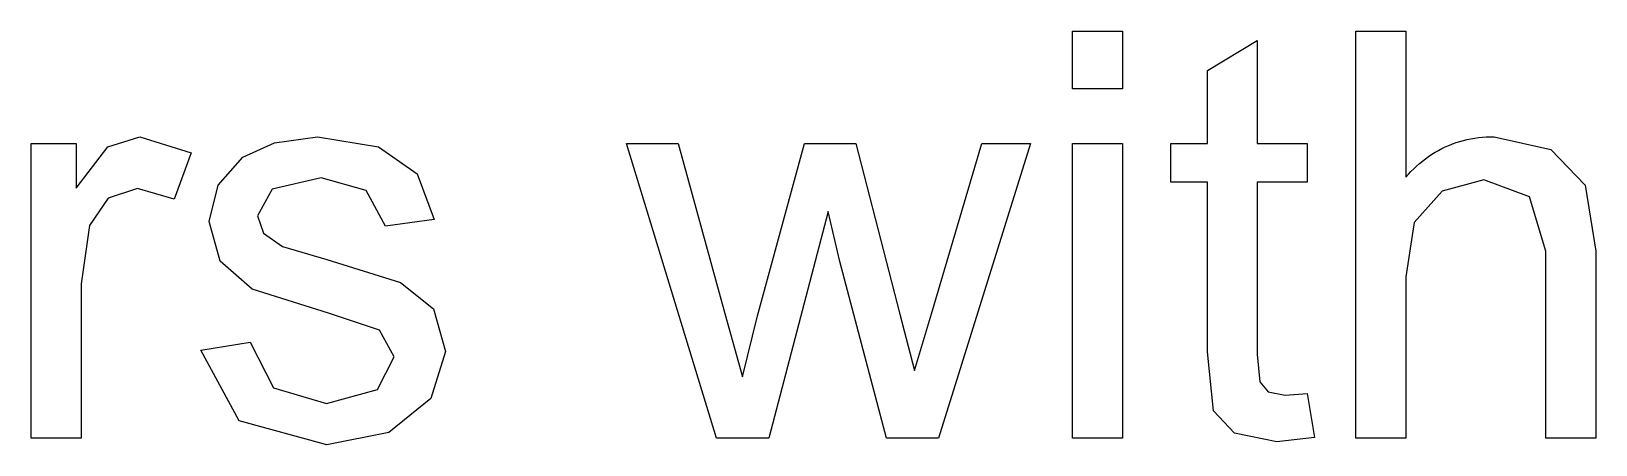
# Model space of a CAD drawing. Header units: inches. Extents: x 0 to 97, y -45 to 96.
# Drawn here: x 56.96 to 64.66, y -33.96 to -31.93 of the extents above; entities that cross this region are included whole.
import ezdxf

# ---------------------------------------------------------------- set-up
doc = ezdxf.new("R2010")
doc.units = ezdxf.units.IN
doc.header["$MEASUREMENT"] = 0
doc.layers.add('Information', color=7, linetype='Continuous', true_color=0x000000)

msp = doc.modelspace()

# ---------------------------------------------------------------- linework, layer by layer
at = {"layer": 'Information'}
for p, q in [((62.0859, -32.2104), (62.0859, -31.9282)), ((62.0859, -31.9282), (62.3313, -31.9282)), ((62.3313, -31.9282), (62.3313, -32.2104)), ((63.4805, -33.9268), (63.4805, -31.9282)), ((63.4805, -31.9282), (63.7259, -31.9282)), ((63.7259, -31.9282), (63.7259, -32.6453)), ((62.7498, -32.1204), (62.9938, -31.9732)), ((62.9938, -31.9732), (62.9938, -32.479)), ((62.7498, -32.479), (62.7498, -32.1204)), ((62.3313, -32.2104), (62.0859, -32.2104)), ((57.3408, -32.4954), (57.4983, -32.4463)), ((57.4983, -32.4463), (57.7505, -32.5253)), ((58.0041, -32.5472), (58.1602, -32.4756)), ((58.1602, -32.4756), (58.3722, -32.4463)), ((58.3722, -32.4463), (58.6714, -32.4954)), ((63.955, -32.4815), (63.9728, -32.4751)), ((63.9728, -32.4751), (63.9909, -32.4694)), ((63.9909, -32.4694), (64.0092, -32.4642)), ((64.0092, -32.4642), (64.0276, -32.4597)), ((64.0276, -32.4597), (64.0462, -32.4558)), ((64.0462, -32.4558), (64.0649, -32.4526)), ((64.0649, -32.4526), (64.0837, -32.45)), ((64.0837, -32.45), (64.1026, -32.4481)), ((64.1026, -32.4481), (64.1215, -32.4468)), ((64.1215, -32.4468), (64.1405, -32.4462)), ((64.1405, -32.4462), (64.1595, -32.4463)), ((64.1595, -32.4463), (64.439, -32.5097)), ((56.9638, -33.9268), (56.9638, -32.479)), ((56.9638, -32.479), (57.1847, -32.479)), ((57.1847, -32.479), (57.1847, -32.6985)), ((57.1847, -32.6985), (57.3408, -32.4954)), ((57.7505, -32.5253), (57.666, -32.753)), ((57.8834, -32.6842), (58.0041, -32.5472)), ((58.6714, -32.4954), (58.8616, -32.6283)), ((60.3354, -33.9268), (59.8923, -32.479)), ((59.8923, -32.479), (60.1458, -32.479)), ((60.1458, -32.479), (60.3763, -33.3147)), ((60.5371, -33.327), (60.7675, -32.479)), ((60.7675, -32.479), (61.0197, -32.479)), ((61.0197, -32.479), (61.2365, -33.3188)), ((61.3919, -33.3161), (61.6401, -32.479)), ((61.8786, -32.479), (61.426, -33.9268)), ((61.6401, -32.479), (61.8786, -32.479)), ((62.0859, -33.9268), (62.0859, -32.479)), ((62.0859, -32.479), (62.3313, -32.479)), ((62.3313, -32.479), (62.3313, -33.9268)), ((62.5698, -32.6699), (62.5698, -32.479)), ((62.5698, -32.479), (62.7498, -32.479)), ((62.9938, -32.479), (63.2406, -32.479)), ((63.2406, -32.479), (63.2406, -32.6699)), ((63.8221, -32.5541), (63.8375, -32.543)), ((63.8375, -32.543), (63.8533, -32.5325)), ((63.8533, -32.5325), (63.8695, -32.5226)), ((63.8695, -32.5226), (63.886, -32.5132)), ((63.886, -32.5132), (63.9028, -32.5044)), ((63.9028, -32.5044), (63.9199, -32.4962)), ((63.9199, -32.4962), (63.9373, -32.4885)), ((63.9373, -32.4885), (63.955, -32.4815)), ((64.439, -32.5097), (64.6087, -32.6849)), ((58.8616, -32.6283), (58.9461, -32.8525)), ((63.7259, -32.6453), (63.7383, -32.6309)), ((63.7383, -32.6309), (63.7511, -32.6169)), ((63.7511, -32.6169), (63.7644, -32.6034)), ((63.7644, -32.6034), (63.7782, -32.5903)), ((63.7782, -32.5903), (63.7924, -32.5777)), ((63.7924, -32.5777), (63.807, -32.5656)), ((63.807, -32.5656), (63.8221, -32.5541)), ((57.486, -32.6999), (57.3415, -32.7482)), ((57.666, -32.753), (57.486, -32.6999)), ((57.8391, -32.8635), (57.8834, -32.6842)), ((58.1486, -32.7039), (58.0763, -32.8348)), ((58.3899, -32.648), (58.1486, -32.7039)), ((58.6114, -32.7108), (58.3899, -32.648)), ((62.7498, -32.6699), (62.5698, -32.6699)), ((62.7498, -33.5029), (62.7498, -32.6699)), ((63.2406, -32.6699), (62.9938, -32.6699)), ((62.9938, -32.6699), (62.9938, -33.5165)), ((64.109, -32.6576), (63.9039, -32.7142)), ((64.3347, -32.7414), (64.109, -32.6576)), ((64.6087, -32.6849), (64.6598, -33.0093)), ((57.3415, -32.7482), (57.2501, -32.8825)), ((58.7062, -32.8853), (58.6114, -32.7108)), ((63.9039, -32.7142), (63.7668, -32.8675)), ((64.4144, -33.0093), (64.3347, -32.7414)), ((58.0763, -32.8348), (58.1063, -32.9207)), ((58.9461, -32.8525), (58.7062, -32.8853)), ((60.8848, -32.813), (60.5917, -33.9268)), ((60.9407, -33.0598), (60.8848, -32.813)), ((57.2501, -32.8825), (57.2092, -33.1688)), ((57.893, -33.0577), (57.8391, -32.8635)), ((58.1063, -32.9207), (58.2004, -32.9861)), ((63.7668, -32.8675), (63.7259, -33.1348)), ((58.2004, -32.9861), (58.4172, -33.0489)), ((64.4144, -33.9268), (64.4144, -33.0093)), ((64.6598, -33.0093), (64.6598, -33.9268)), ((58.0511, -33.1954), (57.893, -33.0577)), ((58.4172, -33.0489), (58.7805, -33.1627)), ((61.1711, -33.9268), (60.9407, -33.0598)), ((57.2092, -33.1688), (57.2092, -33.9268)), ((58.7805, -33.1627), (58.942, -33.2915)), ((63.7259, -33.1348), (63.7259, -33.9268)), ((58.4253, -33.3133), (58.0511, -33.1954)), ((58.6762, -33.3965), (58.4253, -33.3133)), ((58.942, -33.2915), (59.0007, -33.5015)), ((60.3763, -33.3147), (60.4621, -33.6255)), ((61.2365, -33.3188), (61.3088, -33.5956)), ((61.3088, -33.5956), (61.3919, -33.3161)), ((58.7484, -33.5274), (58.6762, -33.3965)), ((60.4621, -33.6255), (60.5371, -33.327)), ((57.7982, -33.4947), (58.0409, -33.4565)), ((58.0409, -33.4565), (58.1547, -33.6801)), ((57.987, -33.8423), (57.7982, -33.4947)), ((58.6666, -33.6889), (58.7484, -33.5274)), ((59.0007, -33.5015), (58.9291, -33.7326)), ((62.7798, -33.7926), (62.7498, -33.5029)), ((62.9938, -33.5165), (63.0068, -33.6515)), ((58.1547, -33.6801), (58.4158, -33.7578)), ((58.4158, -33.7578), (58.6666, -33.6889)), ((63.0068, -33.6515), (63.0491, -33.6992)), ((63.0491, -33.6992), (63.1329, -33.7169)), ((63.1329, -33.7169), (63.2406, -33.7073)), ((63.2406, -33.7073), (63.276, -33.9241)), ((58.9291, -33.7326), (58.7225, -33.9003)), ((58.4172, -33.9596), (57.987, -33.8423)), ((62.8834, -33.9037), (62.7798, -33.7926)), ((57.2092, -33.9268), (56.9638, -33.9268)), ((58.7225, -33.9003), (58.4172, -33.9596)), ((60.5917, -33.9268), (60.3354, -33.9268)), ((61.426, -33.9268), (61.1711, -33.9268)), ((62.3313, -33.9268), (62.0859, -33.9268)), ((63.0906, -33.9459), (62.8834, -33.9037)), ((63.276, -33.9241), (63.0906, -33.9459)), ((63.7259, -33.9268), (63.4805, -33.9268)), ((64.6598, -33.9268), (64.4144, -33.9268))]:
    msp.add_line(p, q, dxfattribs=at)

doc.saveas('drawing.dxf')
